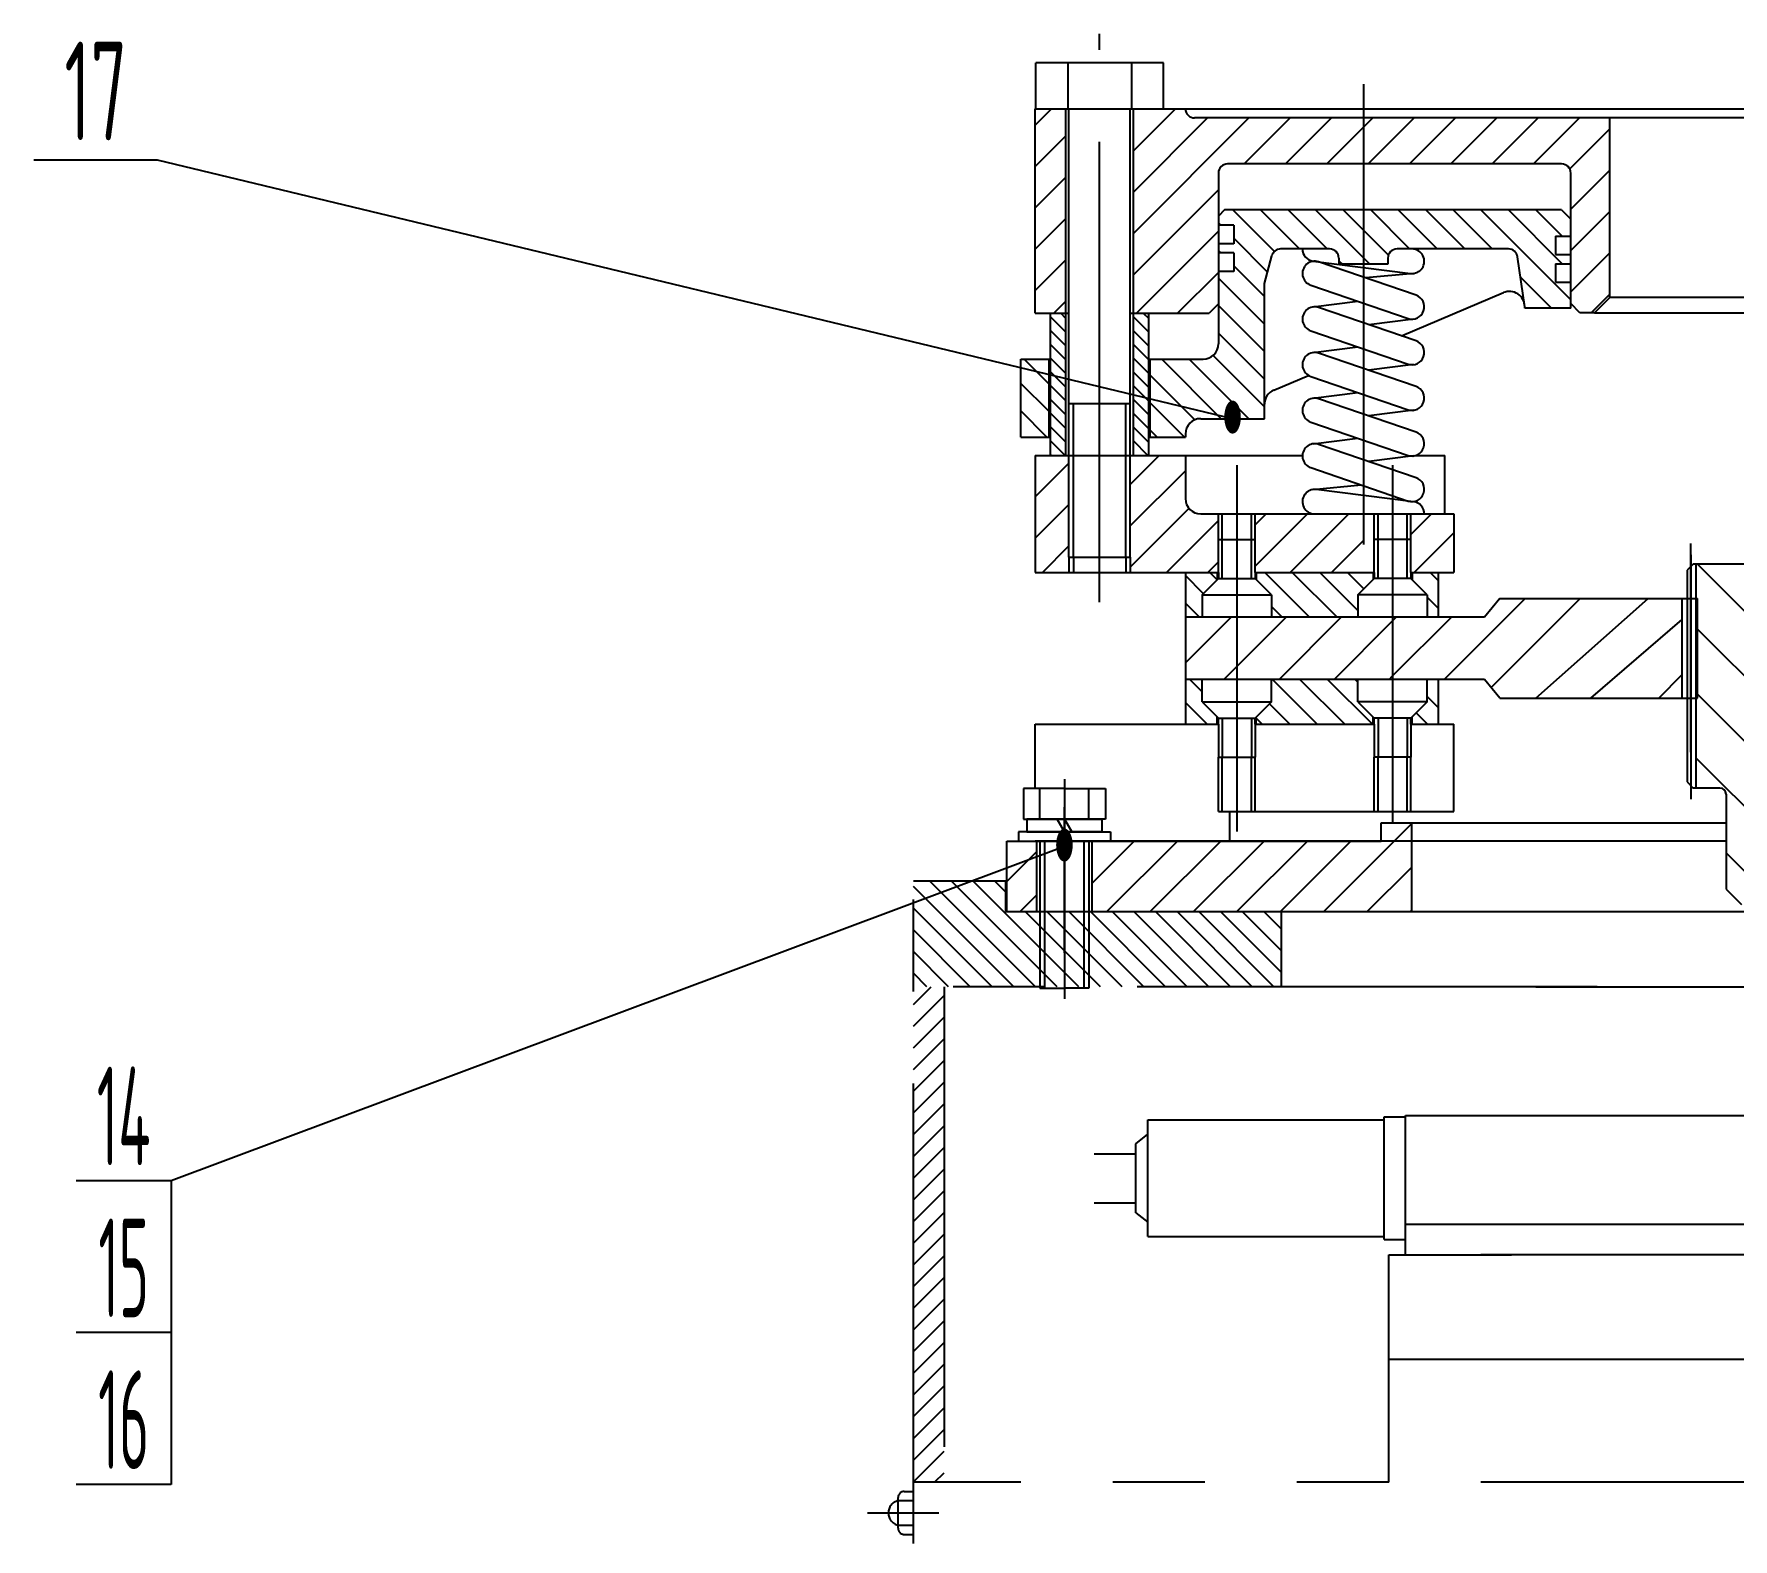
# Model space of a CAD drawing. Header units: millimetres. Extents: x -196 to 4844, y -195 to 3369.
# Drawn here: x 367 to 921, y 2257 to 2747 of the extents above; entities that cross this region are included whole.
import ezdxf
from ezdxf.enums import TextEntityAlignment as Align

# ---------------------------------------------------------------- set-up
doc = ezdxf.new("R2010")
doc.units = ezdxf.units.MM
doc.header["$LTSCALE"] = 120
doc.linetypes.add('G', pattern=[2, 1.25, -0.25, 0.25, -0.25])
doc.linetypes.add('K', pattern=[2.5, 1.25, -0.25, 0.25, -0.25, 0.25, -0.25])
for name, color, linetype in [('01', 7, 'Continuous'), ('02', 1, 'Continuous'), ('05', 4, 'G'), ('07', 6, 'K'), ('11', 3, 'Continuous'), ('LINE_PART', 7, 'Continuous'), ('SMPEN_HATCH', 6, 'Continuous')]:
    doc.layers.add(name, color=color, linetype=linetype)
doc.styles.get("Standard").update_dxf_attribs({"font": 'isocp', "width": 0.707, "bigfont": 'intecad.shx'})
pattern_1 = [(45, (-251.047, -988.63), (6.735192, -6.735192), [])]
pattern_2 = [(315, (-251.047, -988.63), (-4.490128, -4.490128), [])]

msp = doc.modelspace()

# ---------------------------------------------------------------- hatches: boundary and pattern name
at = {"layer": '02'}
h = msp.add_hatch(dxfattribs=at)
h.set_pattern_fill('ANSI31', color=256, scale=3, angle=90, style=0)
h.set_pattern_definition(pattern_1)
h.paths.add_polyline_path([(1284.2397, 2656.2227), (1274.2397, 2656.2227), (1274.2397, 2722.8527), (1284.2397, 2722.8527)])
h.paths.add_polyline_path([(1252.2397, 2656.2227), (1227.5147, 2656.2227), (1224.5147, 2659.2227), (1224.5147, 2701.8527, 0.41421356), (1221.5147, 2704.8527), (1177.2397, 2704.8527), (1177.2397, 2719.8527), (1232.2647, 2719.8527, 0.41421356), (1235.2647, 2722.8527), (1252.2397, 2722.8527)])
h.paths.add_polyline_path([(1177.2397, 2719.8527), (1177.2397, 2704.8527), (1112.6147, 2704.8527, 0.41421356), (1109.6147, 2701.8527), (1109.6147, 2659.3527), (1106.6147, 2656.3527), (1101.9147, 2656.3527), (1096.9147, 2661.3527), (1096.9147, 2719.8527)])
h.paths.add_polyline_path([(881.0147, 2661.3527), (876.0147, 2656.3527), (871.3147, 2656.3527), (868.3147, 2659.3527), (868.3147, 2701.8527, 0.41421356), (865.3147, 2704.8527), (800.6897, 2704.8527), (800.6897, 2719.8527), (881.0147, 2719.8527)])
h.paths.add_polyline_path([(745.6647, 2719.8527), (800.6897, 2719.8527), (800.6897, 2704.8527), (756.4147, 2704.8527, 0.41421356), (753.4147, 2701.8527), (753.4147, 2659.2227), (750.4147, 2656.2227), (725.6897, 2656.2227), (725.6897, 2722.8527), (742.6647, 2722.8527, 0.41421356)])
h.paths.add_polyline_path([(703.6897, 2656.2227), (693.6897, 2656.2227), (693.6897, 2722.8527), (703.6897, 2722.8527)])
h = msp.add_hatch(dxfattribs=at)
h.set_pattern_fill('ANSI31', color=256, scale=2, angle=180, style=0)
h.set_pattern_definition(pattern_2)
h.paths.add_polyline_path([(865.3147, 2689.8527), (868.3147, 2686.8527), (868.3147, 2681.3527), (863.3147, 2681.3527), (863.3147, 2675.3527), (868.3147, 2675.3527), (868.3147, 2672.3527), (863.3147, 2672.3527), (863.3147, 2666.3527), (868.3147, 2666.3527), (868.3147, 2657.8527), (853.3147, 2657.8527), (853.3147, 2658.2992, 0.07143738), (853.1127, 2659.7062), (850.9768, 2674.5791, 0.37302833), (848.0073, 2677.1527), (811.6897, 2677.1527, 0.41421356), (808.6897, 2674.1527), (808.6897, 2672.1527), (800.6897, 2672.1527), (800.6897, 2689.8527)])
h.paths.add_polyline_path([(800.6897, 2689.8527), (800.6897, 2672.1527), (792.6897, 2672.1527), (792.6897, 2674.1527, 0.41421356), (789.6897, 2677.1527), (773.7222, 2677.1527, 0.34009534), (770.8226, 2674.9225), (768.4147, 2665.8527), (768.4147, 2621.8227), (747.6647, 2621.8227, 0.41421356), (742.6647, 2616.8227), (742.6647, 2615.8227), (731.1897, 2615.8227), (731.1897, 2641.2227), (748.4147, 2641.2227, 0.41421356), (753.4147, 2646.2227), (753.4147, 2669.8527), (758.4147, 2669.8527), (758.4147, 2675.8527), (753.4147, 2675.8527), (753.4147, 2678.8527), (758.4147, 2678.8527), (758.4147, 2684.8527), (753.4147, 2684.8527), (753.4147, 2687.8527), (755.4147, 2689.8527)])
h.paths.add_polyline_path([(698.1897, 2641.2227), (698.1897, 2615.8227), (688.9647, 2615.8227), (688.9647, 2641.2227)])
h = msp.add_hatch(dxfattribs=at)
h.set_pattern_fill('ANSI31', color=256, angle=180, style=0)
h.set_pattern_definition([(315, (-251.047, -988.6303), (-2.245064, -2.245064), [])])
h.paths.add_polyline_path([(725.6897, 2656.2227), (730.6897, 2656.2227), (730.6897, 2609.8227), (725.6897, 2609.8227)])
h.paths.add_polyline_path([(703.6897, 2609.8227), (698.6897, 2609.8227), (698.6897, 2656.2227), (703.6897, 2656.2227)])
h = msp.add_hatch(dxfattribs=at)
h.set_pattern_fill('ANSI31', color=256, scale=3, angle=90, style=0)
h.set_pattern_definition(pattern_1)
h.paths.add_polyline_path([(1284.2397, 2571.7227), (1273.2397, 2571.7227), (1273.2397, 2576.7227), (1273.2397, 2609.8227), (1284.2397, 2609.8227)])
h.paths.add_polyline_path([(1235.2647, 2595.7727), (1235.2647, 2609.8227), (1253.2397, 2609.8227), (1253.2397, 2576.7227), (1253.2397, 2571.7227), (1224.5147, 2571.7227), (1224.5147, 2582.4227), (1224.5147, 2590.7727), (1230.2647, 2590.7727, 0.41421356)])
h.paths.add_polyline_path([(1212.5147, 2590.7727), (1212.5147, 2582.4227), (1212.5147, 2571.7227), (1177.2397, 2571.7227), (1177.2397, 2590.7727)])
h.paths.add_polyline_path([(1147.7147, 2590.7727), (1161.7147, 2590.7727), (1161.7147, 2582.4227), (1161.7147, 2571.7227), (1147.7147, 2571.7227)])
h.paths.add_polyline_path([(830.2147, 2571.7227), (816.2147, 2571.7227), (816.2147, 2582.4227), (816.2147, 2590.7727), (830.2147, 2590.7727)])
h.paths.add_polyline_path([(800.6897, 2590.7727), (800.6897, 2571.7227), (765.4147, 2571.7227), (765.4147, 2582.4227), (765.4147, 2590.7727)])
h.paths.add_polyline_path([(747.6647, 2590.7727), (753.4147, 2590.7727), (753.4147, 2582.4227), (753.4147, 2571.7227), (724.6897, 2571.7227), (724.6897, 2576.7227), (724.6897, 2609.8227), (742.6647, 2609.8227), (742.6647, 2595.7727, 0.41421356)])
h.paths.add_polyline_path([(704.6897, 2576.7227), (704.6897, 2571.7227), (693.6897, 2571.7227), (693.6897, 2609.8227), (704.6897, 2609.8227)])
h = msp.add_hatch(dxfattribs=at)
h.set_pattern_fill('ANSI31', color=256, scale=2, angle=180, style=0)
h.set_pattern_definition(pattern_2)
h.paths.add_polyline_path([(1235.2647, 2571.7227), (1235.2647, 2557.1082), (1229.822, 2557.1082), (1229.822, 2564.4155), (1224.8647, 2569.3727), (1224.8647, 2571.7227)])
h.paths.add_polyline_path([(1212.1647, 2571.7227), (1212.1647, 2569.3727), (1207.2075, 2564.4155), (1207.2075, 2557.1082), (1179.022, 2557.1082), (1179.022, 2564.4155), (1177.2397, 2566.1977), (1177.2397, 2571.7227)])
h.paths.add_polyline_path([(1152.7147, 2571.7227), (1161.3647, 2571.7227), (1161.3647, 2569.3727), (1156.4075, 2564.4155), (1156.4075, 2557.1082), (1152.7147, 2557.1082)])
h.paths.add_polyline_path([(825.2147, 2571.7227), (825.2147, 2557.1082), (821.522, 2557.1082), (821.522, 2564.4155), (816.5647, 2569.3727), (816.5647, 2571.7227)])
h.paths.add_polyline_path([(800.6897, 2571.7227), (800.6897, 2566.1977), (798.9075, 2564.4155), (798.9075, 2557.1082), (770.722, 2557.1082), (770.722, 2564.4155), (765.7647, 2569.3727), (765.7647, 2571.7227)])
h.paths.add_polyline_path([(748.1075, 2564.4155), (748.1075, 2557.1082), (742.6647, 2557.1082), (742.6647, 2571.7227), (753.0647, 2571.7227), (753.0647, 2569.3727)])
at = {"layer": '02', "linetype": 'Continuous'}
h = msp.add_hatch(dxfattribs=at)
h.set_pattern_fill('_USER', color=1, scale=15, angle=45, style=0, pattern_type=0)
h.set_pattern_definition([(135, (1977.93, 0), (10.6066, 10.6066), [])])
h.paths.add_polyline_path([(909.6822, 2563.1832), (909.1336, 2563.1832), (909.1336, 2574.4227), (923.4647, 2574.4227), (925.4647, 2572.4227), (925.4647, 2558.9975, 0.41556472), (927.0468, 2557.4227), (934.3992, 2557.4227), (934.3992, 2474.6227), (934.1147, 2474.6227, 0.41421356), (932.6147, 2473.1227), (932.6147, 2464.9227), (931.1147, 2463.4227), (923.9647, 2463.4227), (918.9647, 2468.4227), (918.9647, 2499.4227, 0.41421356), (916.9647, 2501.4227), (909.1336, 2501.4227), (909.1336, 2530.7622), (909.6822, 2530.7622)])
h.paths.add_polyline_path([(1043.5303, 2557.4227), (1050.8827, 2557.4227, 0.41556472), (1052.4647, 2558.9975), (1052.4647, 2572.4227), (1054.4647, 2574.4227), (1068.7959, 2574.4227), (1068.7959, 2563.1832), (1068.2472, 2563.1832), (1068.2472, 2530.7622), (1068.7959, 2530.7622), (1068.7959, 2501.4227), (1060.9647, 2501.4227, 0.41421356), (1058.9647, 2499.4227), (1058.9647, 2468.4227), (1053.9647, 2463.4227), (1046.8147, 2463.4227), (1045.3147, 2464.9227), (1045.3147, 2473.1227, 0.41421356), (1043.8147, 2474.6227), (1043.5303, 2474.6227)])
at = {"layer": '02'}
h = msp.add_hatch(dxfattribs=at)
h.set_pattern_fill('ANSI31', color=256, scale=2, angle=180, style=0)
h.set_pattern_definition([(315, (-251.047, -904.272), (-4.490128, -4.490128), [])])
h.paths.add_polyline_path([(1224.8647, 2522.2227), (1224.8647, 2524.5727), (1229.822, 2529.53), (1229.822, 2536.8372), (1235.2647, 2536.8372), (1235.2647, 2522.2227)])
h.paths.add_polyline_path([(1174.0647, 2522.2227), (1174.0647, 2524.5727), (1179.022, 2529.53), (1179.022, 2536.8372), (1207.2075, 2536.8372), (1207.2075, 2529.53), (1212.1647, 2524.5727), (1212.1647, 2522.2227)])
h.paths.add_polyline_path([(1161.3647, 2524.5727), (1161.3647, 2522.2227), (1152.7147, 2522.2227), (1152.7147, 2536.8372), (1156.4075, 2536.8372), (1156.4075, 2529.53)])
h.paths.add_polyline_path([(798.9075, 2536.8372), (798.9075, 2529.53), (803.8647, 2524.5727), (803.8647, 2522.2227), (765.7647, 2522.2227), (765.7647, 2524.5727), (770.722, 2529.53), (770.722, 2536.8372)])
h.paths.add_polyline_path([(753.0647, 2524.5727), (753.0647, 2522.2227), (742.6647, 2522.2227), (742.6647, 2536.8372), (748.1075, 2536.8372), (748.1075, 2529.53)])
h.paths.add_polyline_path([(816.5647, 2522.2227), (816.5647, 2524.5727), (821.522, 2529.53), (821.522, 2536.8372), (825.2147, 2536.8372), (825.2147, 2522.2227)])
at = {"layer": '02', "linetype": 'Continuous'}
h = msp.add_hatch(dxfattribs=at)
h.set_pattern_fill('ANSI31', color=1, scale=80, angle=90, style=0)
h.set_pattern_definition([(45, (509.805, 1518.477), (7.07107, -7.07107), [])])
h.paths.add_polyline_path([(1293.4647, 2484.1227), (1293.4647, 2461.1227), (1219.2147, 2461.1227), (1219.2147, 2484.1227)])
h.paths.add_polyline_path([(1203.2147, 2484.1227), (1203.2147, 2461.1227), (1161.4647, 2461.1227), (1161.4647, 2490.1227), (1171.4647, 2490.1227), (1171.4647, 2484.1227)])
h.paths.add_polyline_path([(1219.2147, 2484.1227), (1219.2147, 2461.1227), (1217.6147, 2461.1227), (1217.6147, 2484.1227)])
h.paths.add_polyline_path([(1204.8147, 2484.1227), (1204.8147, 2461.1227), (1203.2147, 2461.1227), (1203.2147, 2484.1227)])
h.paths.add_polyline_path([(806.4647, 2484.1227), (806.4647, 2490.1227), (816.4647, 2490.1227), (816.4647, 2461.1227), (712.2147, 2461.1227), (712.2147, 2484.1227)])
h.paths.add_polyline_path([(694.2147, 2484.1227), (694.2147, 2461.1227), (684.4647, 2461.1227), (684.4647, 2484.1227)])

# ---------------------------------------------------------------- linework, layer by layer
at = {"layer": '01'}
for p, q in [((735.4743, 2737.8527), (693.9051, 2737.8527)), ((693.9051, 2722.8527), (693.9051, 2737.8527)), ((704.2974, 2737.8527), (704.2974, 2722.8527)), ((725.082, 2737.8527), (725.082, 2722.8527)), ((735.4743, 2722.8527), (735.4743, 2737.8527)), ((693.9051, 2722.8527), (735.4743, 2722.8527)), ((742.6647, 2722.8527), (742.6647, 2722.8527)), ((817.1409, 2669.1382), (801.4467, 2667.6836)), ((784.3147, 2658.2453), (798.9358, 2660.0873)), ((1096.9147, 2661.3527), (881.0147, 2661.3527)), ((817.0647, 2654.3081), (802.4437, 2652.4661)), ((876.0147, 2656.3527), (1101.9147, 2656.3527)), ((784.3147, 2643.3693), (798.9358, 2645.2113)), ((817.0647, 2639.4321), (802.4437, 2637.5901)), ((704.6897, 2626.7227), (724.6897, 2626.7227)), ((784.3147, 2628.4933), (798.9358, 2630.3353)), ((817.0647, 2624.5561), (802.4437, 2622.7141)), ((784.3147, 2613.6173), (798.9358, 2615.4593)), ((817.0647, 2609.6801), (802.4437, 2607.8381)), ((784.2386, 2598.7872), (799.9327, 2600.2418)), ((817.0647, 2594.7413), (785.3147, 2598.7413)), ((753.4147, 2582.4227), (765.4147, 2582.4227)), ((816.2147, 2582.4227), (804.2147, 2582.4227)), ((704.6897, 2576.7227), (724.6897, 2576.7227)), ((753.4147, 2511.5227), (765.4147, 2511.5227)), ((816.2147, 2511.5227), (804.2147, 2511.5227)), ((703.2147, 2501.2227), (689.8397, 2501.2227)), ((689.8397, 2501.2227), (689.8397, 2491.2227)), ((695.2147, 2491.2227), (695.2147, 2501.2227)), ((703.2147, 2501.2227), (716.5897, 2501.2227)), ((711.2147, 2491.2227), (711.2147, 2501.2227)), ((716.5897, 2501.2227), (716.5897, 2491.2227)), ((689.8397, 2491.2227), (703.2147, 2491.2227)), ((691.0147, 2491.2227), (691.0147, 2487.1227)), ((703.2147, 2491.2227), (691.0147, 2491.2227)), ((703.2147, 2487.1227), (700.8476, 2491.2227)), ((716.5897, 2491.2227), (703.2147, 2491.2227)), ((703.2147, 2491.2227), (705.5819, 2487.1227)), ((703.2147, 2491.2227), (715.4147, 2491.2227)), ((715.4147, 2491.2227), (715.4147, 2487.1227)), ((806.4647, 2484.1227), (806.4647, 2490.1227)), ((816.4647, 2461.1227), (816.4647, 2490.1227)), ((684.4647, 2461.1227), (684.4647, 2484.1227)), ((688.2147, 2487.1227), (688.2147, 2484.1227)), ((703.2147, 2487.1227), (688.2147, 2487.1227)), ((688.2147, 2484.1227), (703.2147, 2484.1227)), ((691.0147, 2487.1227), (703.2147, 2487.1227)), ((695.2147, 2484.1227), (695.2147, 2436.2227)), ((715.4147, 2487.1227), (703.2147, 2487.1227)), ((703.2147, 2487.1227), (718.2147, 2487.1227)), ((718.2147, 2484.1227), (703.2147, 2484.1227)), ((711.2147, 2484.1227), (711.2147, 2436.2227)), ((718.2147, 2487.1227), (718.2147, 2484.1227)), ((695.2147, 2436.2227), (703.2147, 2436.2227)), ((711.2147, 2436.2227), (703.2147, 2436.2227))]:
    msp.add_line(p, q, dxfattribs=at)
at = {"layer": '01', "color": 7, "linetype": 'Continuous'}
for p, q in [((693.6897, 2722.8527), (1284.2397, 2722.8527)), ((693.6897, 2656.2227), (693.6897, 2722.8527)), ((703.6897, 2656.2227), (703.6897, 2722.8527)), ((704.6897, 2576.7227), (704.6897, 2722.8527)), ((724.6897, 2576.7227), (724.6897, 2722.8527)), ((725.6897, 2656.2227), (725.6897, 2722.8527)), ((1232.2647, 2719.8527), (745.6647, 2719.8527)), ((881.0147, 2661.3527), (881.0147, 2719.8527)), ((865.3147, 2704.8527), (756.4147, 2704.8527)), ((753.4147, 2701.8527), (753.4147, 2646.2227)), ((868.3147, 2657.8527), (868.3147, 2701.8527)), ((755.4147, 2689.8527), (753.4147, 2687.8527)), ((865.3147, 2689.8527), (755.4147, 2689.8527)), ((865.3147, 2689.8527), (868.3147, 2686.8527)), ((758.4147, 2684.8527), (753.4147, 2684.8527)), ((758.4147, 2684.8527), (758.4147, 2678.8527)), ((863.3147, 2681.3527), (863.3147, 2675.3527)), ((863.3147, 2681.3527), (868.3147, 2681.3527)), ((758.4147, 2678.8527), (753.4147, 2678.8527)), ((758.4147, 2675.8527), (753.4147, 2675.8527)), ((758.4147, 2675.8527), (758.4147, 2669.8527)), ((789.6897, 2677.1527), (773.7222, 2677.1527)), ((848.0073, 2677.1527), (811.6897, 2677.1527)), ((768.4147, 2665.8527), (770.8226, 2674.9225)), ((784.3147, 2673.1841), (816.0647, 2669.1841)), ((817.861, 2662.0608), (786.111, 2672.9368)), ((792.6897, 2674.1527), (792.6897, 2672.1527)), ((808.6897, 2672.1527), (792.6897, 2672.1527)), ((808.6897, 2674.1527), (808.6897, 2672.1527)), ((853.3147, 2658.2992), (850.9768, 2674.5791)), ((863.3147, 2675.3527), (868.3147, 2675.3527)), ((863.3147, 2672.3527), (863.3147, 2666.3527)), ((863.3147, 2672.3527), (868.3147, 2672.3527)), ((758.4147, 2669.8527), (753.4147, 2669.8527)), ((768.4147, 2621.8227), (768.4147, 2665.8527)), ((783.5185, 2665.3686), (815.2685, 2654.4926)), ((863.3147, 2666.3527), (868.3147, 2666.3527)), ((753.4147, 2659.2227), (750.4147, 2656.2227)), ((813.1384, 2648.8026), (846.3614, 2662.9019)), ((871.3147, 2656.3527), (868.3147, 2659.3527)), ((881.0147, 2661.3527), (876.0147, 2656.3527)), ((693.6897, 2656.2227), (704.6897, 2656.2227)), ((698.6897, 2609.8227), (698.6897, 2656.2227)), ((703.6897, 2609.8227), (703.6897, 2656.2227)), ((724.6897, 2656.2227), (750.4147, 2656.2227)), ((725.6897, 2609.8227), (725.6897, 2656.2227)), ((730.6897, 2609.8227), (730.6897, 2656.2227)), ((817.861, 2647.1848), (786.111, 2658.0608)), ((853.3147, 2657.8527), (853.3147, 2658.2992)), ((868.3147, 2657.8527), (853.3147, 2657.8527)), ((876.0147, 2656.3527), (871.3147, 2656.3527)), ((783.5185, 2650.4926), (815.2685, 2639.6166)), ((817.861, 2632.3088), (786.111, 2643.1848)), ((688.9647, 2615.8227), (688.9647, 2641.2227)), ((688.9647, 2641.2227), (698.6897, 2641.2227)), ((698.1897, 2615.8227), (698.1897, 2641.2227)), ((730.6897, 2641.2227), (748.4147, 2641.2227)), ((731.1897, 2615.8227), (731.1897, 2641.2227)), ((771.4614, 2631.1157), (782.8175, 2635.935)), ((783.5185, 2635.6166), (815.2685, 2624.7406)), ((817.861, 2617.4328), (786.111, 2628.3088)), ((747.6647, 2621.8227), (768.4147, 2621.8227)), ((783.5185, 2620.7406), (815.2685, 2609.8646)), ((688.9647, 2615.8227), (698.6897, 2615.8227)), ((730.6897, 2615.8227), (742.6647, 2615.8227)), ((742.6647, 2616.8227), (742.6647, 2615.8227)), ((693.6897, 2609.8227), (780.8185, 2609.8227)), ((693.6897, 2609.8227), (693.6897, 2571.7227)), ((742.6647, 2609.8227), (742.6647, 2595.7727)), ((817.861, 2602.5568), (786.111, 2613.4328)), ((817.7317, 2609.8227), (827.2147, 2609.8227)), ((827.2147, 2590.7727), (827.2147, 2609.8227)), ((783.5185, 2605.8646), (815.2685, 2594.9886)), ((747.6647, 2590.7727), (830.2147, 2590.7727)), ((754.6647, 2582.4227), (754.6647, 2590.7727)), ((764.1647, 2582.4227), (764.1647, 2590.7727)), ((805.4647, 2582.4227), (805.4647, 2590.7727)), ((814.9647, 2582.4227), (814.9647, 2590.7727)), ((830.2147, 2590.7727), (830.2147, 2571.7227)), ((753.4147, 2571.7227), (753.4147, 2582.4227)), ((765.4147, 2571.7227), (765.4147, 2582.4227)), ((804.2147, 2571.7227), (804.2147, 2582.4227)), ((816.2147, 2571.7227), (816.2147, 2582.4227)), ((706.1897, 2576.7227), (706.1897, 2571.7227)), ((723.1897, 2576.7227), (723.1897, 2571.7227)), ((693.6897, 2571.7227), (753.4147, 2571.7227)), ((693.6897, 2571.7227), (753.4147, 2571.7227)), ((742.6647, 2571.7227), (742.6647, 2536.8372)), ((753.0647, 2571.7227), (753.0647, 2569.3727)), ((753.4147, 2571.7227), (753.4147, 2569.7227)), ((765.4147, 2571.7227), (804.2147, 2571.7227)), ((765.4147, 2571.7227), (804.2147, 2571.7227)), ((765.4147, 2571.7227), (804.2147, 2571.7227)), ((765.4147, 2571.7227), (765.4147, 2569.7227)), ((765.7647, 2571.7227), (765.7647, 2569.3727)), ((803.8647, 2571.7227), (803.8647, 2569.3727)), ((804.2147, 2571.7227), (804.2147, 2569.7227)), ((816.2147, 2571.7227), (830.2147, 2571.7227)), ((816.2147, 2571.7227), (816.2147, 2569.7227)), ((816.5647, 2571.7227), (816.5647, 2569.3727)), ((825.2147, 2557.1082), (825.2147, 2571.7227)), ((908.2126, 2574.4227), (906.2126, 2572.4227)), ((906.2126, 2572.4227), (906.2126, 2503.4227)), ((988.9647, 2574.4227), (908.2126, 2574.4227)), ((909.1336, 2574.4227, 0), (909.1336, 2501.4227, 0)), ((748.1075, 2564.4155), (753.4147, 2569.7227)), ((753.4147, 2569.7227), (765.4147, 2569.7227)), ((770.722, 2564.4155), (765.4147, 2569.7227)), ((798.9075, 2564.4155), (804.2147, 2569.7227)), ((816.2147, 2569.7227), (804.2147, 2569.7227)), ((821.522, 2564.4155), (816.2147, 2569.7227)), ((748.1075, 2564.4155), (770.722, 2564.4155)), ((748.1075, 2564.4155), (748.1075, 2557.1082)), ((770.722, 2564.4155), (770.722, 2557.1082)), ((798.9075, 2564.4155), (798.9075, 2557.1082)), ((821.522, 2564.4155), (798.9075, 2564.4155)), ((821.522, 2564.4155), (821.522, 2557.1082)), ((845.2147, 2563.1832), (840.2147, 2557.1082)), ((845.2147, 2563.1832), (909.6822, 2563.1832)), ((845.2147, 2563.1832), (909.6822, 2563.1832)), ((904.6822, 2530.7622), (904.6822, 2563.1832)), ((909.6822, 2530.7622), (909.6822, 2563.1832)), ((840.2147, 2557.1082), (742.6647, 2557.1082)), ((742.6647, 2536.8372), (742.6647, 2522.2227)), ((840.2147, 2536.8372), (742.6647, 2536.8372)), ((748.1075, 2529.53), (748.1075, 2536.8372)), ((770.722, 2529.53), (770.722, 2536.8372)), ((798.9075, 2529.53), (798.9075, 2536.8372)), ((821.522, 2529.53), (821.522, 2536.8372)), ((825.2147, 2522.2227), (825.2147, 2536.8372)), ((845.2147, 2530.7622), (840.2147, 2536.8372)), ((748.1075, 2529.53), (770.722, 2529.53)), ((748.1075, 2529.53), (753.4147, 2524.2227)), ((770.722, 2529.53), (765.4147, 2524.2227)), ((821.522, 2529.53), (798.9075, 2529.53)), ((798.9075, 2529.53), (804.2147, 2524.2227)), ((821.522, 2529.53), (816.2147, 2524.2227)), ((845.2147, 2530.7622), (909.6822, 2530.7622)), ((845.2147, 2530.7622), (909.6822, 2530.7622)), ((693.6897, 2522.2227), (753.4147, 2522.2227)), ((693.6897, 2501.2227), (693.6897, 2522.2227)), ((753.0647, 2522.2227), (753.0647, 2524.5727)), ((753.4147, 2522.2227), (753.4147, 2524.2227)), ((753.4147, 2524.2227), (765.4147, 2524.2227)), ((753.4147, 2522.2227), (753.4147, 2511.5227)), ((765.4147, 2522.2227), (765.4147, 2524.2227)), ((765.4147, 2522.2227), (804.2147, 2522.2227)), ((765.4147, 2522.2227), (765.4147, 2511.5227)), ((765.7647, 2522.2227), (765.7647, 2524.5727)), ((803.8647, 2522.2227), (803.8647, 2524.5727)), ((804.2147, 2522.2227), (804.2147, 2524.2227)), ((816.2147, 2524.2227), (804.2147, 2524.2227)), ((804.2147, 2522.2227), (804.2147, 2511.5227)), ((816.2147, 2522.2227), (816.2147, 2524.2227)), ((816.2147, 2522.2227), (830.2147, 2522.2227)), ((816.2147, 2522.2227), (816.2147, 2511.5227)), ((816.5647, 2522.2227), (816.5647, 2524.5727)), ((830.2147, 2493.7227), (830.2147, 2522.2227)), ((754.6647, 2493.7227), (754.6647, 2511.5227)), ((764.1647, 2493.7227), (764.1647, 2511.5227)), ((805.4647, 2493.7227), (805.4647, 2511.5227)), ((814.9647, 2493.7227), (814.9647, 2511.5227)), ((906.2125, 2503.4227), (908.2125, 2501.4227)), ((916.9647, 2501.4227), (908.2125, 2501.4227)), ((918.9647, 2499.4227), (918.9647, 2468.4227)), ((753.4147, 2493.7227), (830.2147, 2493.7227)), ((757.1897, 2484.1227), (757.1897, 2493.7227)), ((806.4647, 2490.1227), (918.9647, 2490.1227)), ((684.4647, 2484.1227), (806.4647, 2484.1227)), ((918.9647, 2484.1227), (693.6897, 2484.1227)), ((694.2147, 2461.1227), (694.2147, 2484.1227)), ((712.2147, 2461.1227), (712.2147, 2484.1227)), ((918.9647, 2468.4227), (923.9647, 2463.4227)), ((684.4647, 2461.1227), (695.2147, 2461.1227)), ((684.4647, 2461.1227), (695.2147, 2461.1227)), ((711.2147, 2461.1227), (934.9647, 2461.1227)), ((711.2147, 2461.1227), (988.9647, 2461.1227))]:
    msp.add_line(p, q, dxfattribs=at)
at = {"layer": '01'}
for centre, radius, start, end in [((745.6647, 2722.8527), 3, 180, 270), ((789.6897, 2674.1527), 3, 0, 90), ((748.4147, 2646.2227), 5, 270, 0), ((816.5647, 2628.5247), 4, 251.091043, 71.091043), ((816.5647, 2613.6487), 4, 251.091043, 71.091043), ((784.8147, 2609.6487), 4, 71.091043, 251.091043), ((784.8147, 2594.7727), 4, 82.819465, 270), ((816.5647, 2598.7727), 4, 251.091043, 71.091043), ((816.5647, 2590.7727), 4, 0, 82.819465)]:
    msp.add_arc(centre, radius, start, end, dxfattribs=at)
at = {"layer": '01', "color": 7, "linetype": 'Continuous'}
for centre, radius, start, end in [((756.4147, 2701.8527), 3, 90, 180), ((865.3147, 2701.8527), 3, 0, 90), ((773.7222, 2674.1527), 3, 90, 165.131719), ((784.8147, 2677.1527), 4, 180, 262.819465), ((811.6897, 2674.1527), 3, 90, 180), ((816.5647, 2673.1527), 4, 262.819465, 90), ((848.0073, 2674.1527), 3, 8.172238, 90), ((784.8147, 2669.1527), 4, 71.091043, 251.091043), ((816.5647, 2658.2767), 4, 251.091043, 71.091043), ((848.3147, 2658.2992), 5, 0, 112.995476), ((784.8147, 2654.2767), 4, 71.091043, 251.091043), ((784.8147, 2639.4007), 4, 71.091043, 251.091043), ((816.5647, 2643.4007), 4, 251.091043, 71.091043), ((773.4147, 2626.513), 5, 112.995476, 180), ((784.8147, 2624.5247), 4, 71.091043, 251.091043), ((747.6647, 2616.8227), 5, 90, 180), ((747.6647, 2595.7727), 5, 180, 270), ((916.9647, 2499.4227), 2, 0, 90)]:
    msp.add_arc(centre, radius, start, end, dxfattribs=at)
at = {"layer": '02'}
for p, q in [((407.5376, 2706.0666), (367.2376, 2706.0666)), ((758.0397, 2621.8227), (407.5376, 2706.0666)), ((827.0619, 2536.8372), (853.4079, 2563.1832)), ((842.3853, 2534.2), (871.3684, 2563.1832)), ((856.908, 2530.7622), (893.5464, 2563.1832)), ((742.6647, 2542.2426), (757.5304, 2557.1082)), ((759.4147, 2541.032), (775.4909, 2557.1082)), ((773.1804, 2536.8372), (793.4514, 2557.1082)), ((791.1409, 2536.8372), (810.2147, 2555.911)), ((810.2147, 2555.911), (811.4119, 2557.1082)), ((810.2147, 2537.9505), (829.3724, 2557.1082)), ((874.8685, 2530.7622), (904.6822, 2556.3585)), ((755.2199, 2536.8372), (759.4147, 2541.032)), ((809.1014, 2536.8372), (810.2147, 2537.9505)), ((897.0465, 2530.7622), (904.6822, 2538.3979)), ((703.2147, 2482.3111), (411.9749, 2373.4197)), ((696.8147, 2436.2227), (696.8147, 2484.1227)), ((709.6147, 2436.2227), (709.6147, 2484.1227)), ((411.9749, 2373.4197), (380.9749, 2373.4197)), ((411.9749, 2373.4197), (411.9749, 2323.9222)), ((411.9749, 2323.9222), (380.9749, 2323.9222)), ((411.9749, 2323.9222), (411.9749, 2274.4247)), ((411.9749, 2274.4247), (380.9749, 2274.4247))]:
    msp.add_line(p, q, dxfattribs=at)
at = {"layer": '02', "color": 1, "linetype": 'Continuous'}
for p, q in [((706.1897, 2576.7227), (706.1897, 2626.7227)), ((723.1897, 2576.7227), (723.1897, 2626.7227)), ((753.4147, 2582.4227), (753.4147, 2590.7727)), ((765.4147, 2582.4227), (765.4147, 2590.7727)), ((804.2147, 2582.4227), (804.2147, 2590.7727)), ((816.2147, 2582.4227), (816.2147, 2590.7727)), ((754.6647, 2569.7227), (754.6647, 2582.4227)), ((764.1647, 2569.7227), (764.1647, 2582.4227)), ((805.4647, 2569.7227), (805.4647, 2582.4227)), ((814.9647, 2569.7227), (814.9647, 2582.4227)), ((704.6897, 2576.7227), (704.6897, 2571.7227)), ((724.6897, 2576.7227), (724.6897, 2571.7227)), ((754.6647, 2524.2227), (754.6647, 2511.5227)), ((764.1647, 2524.2227), (764.1647, 2511.5227)), ((805.4647, 2524.2227), (805.4647, 2511.5227)), ((814.9647, 2524.2227), (814.9647, 2511.5227)), ((753.4147, 2493.7227), (753.4147, 2511.5227)), ((765.4147, 2493.7227), (765.4147, 2511.5227)), ((804.2147, 2493.7227), (804.2147, 2511.5227)), ((816.2147, 2493.7227), (816.2147, 2511.5227))]:
    msp.add_line(p, q, dxfattribs=at)
at = {"layer": '05'}
for p, q in [((714.6897, 2562.0546), (714.6897, 2747.2238)), ((907.4572, 2513.0743), (907.4572, 2581.1163)), ((703.2147, 2504.2877), (703.2147, 2432.6738)), ((703.2147, 2493.3194), (703.2147, 2485.027)), ((703.2147, 2489.1748), (703.2147, 2482.3111))]:
    msp.add_line(p, q, dxfattribs=at)
at = {"layer": '05', "color": 4, "linetype": 'G'}
for p, q in [((800.6897, 2730.8285), (800.6897, 2556.3965)), ((759.4147, 2606.6627), (759.4147, 2487.2827)), ((810.2147, 2606.6627), (810.2147, 2490.1227)), ((907.4572, 2577.4466), (907.4572, 2497.7855)), ((703.2147, 2447.7405), (703.2147, 2495.1566))]:
    msp.add_line(p, q, dxfattribs=at)
at = {"layer": '07', "color": 6, "linetype": 'K'}
for p, q in [((653.9647, 2255.1227), (653.9647, 2471.1227)), ((653.9647, 2471.1227), (684.4647, 2471.1227)), ((693.7459, 2436.6227), (659.2459, 2471.1227)), ((700.8169, 2436.6227), (666.3169, 2471.1227)), ((683.9647, 2471.1227), (683.9647, 2461.1227)), ((686.6748, 2436.6227), (653.9647, 2469.3328)), ((679.6037, 2436.6227), (653.9647, 2462.2617)), ((683.9647, 2461.1227), (684.4647, 2461.1227)), ((695.2147, 2461.1227), (711.2147, 2461.1227)), ((750.3144, 2436.6227), (725.8144, 2461.1227)), ((757.3855, 2436.6227), (732.8855, 2461.1227)), ((764.4565, 2436.6227), (739.9565, 2461.1227)), ((771.5276, 2436.6227), (747.0276, 2461.1227)), ((773.9647, 2441.2567), (754.0987, 2461.1227)), ((773.9647, 2436.6227), (773.9647, 2461.1227)), ((672.5327, 2436.6227), (653.9647, 2455.1906)), ((665.4616, 2436.6227), (653.9647, 2448.1196)), ((658.3905, 2436.6227), (653.9647, 2441.0485)), ((876.9647, 2436.6227), (653.9647, 2436.6227)), ((653.9647, 2430.8585), (659.729, 2436.6227)), ((653.9647, 2423.7874), (663.9647, 2433.7874)), ((663.9647, 2436.6227), (663.9647, 2275.1227)), ((856.9611, 2436.6227), (931.9647, 2436.6227)), ((653.9647, 2416.7163), (663.9647, 2426.7163)), ((653.9647, 2409.6453), (663.9647, 2419.6453)), ((653.9647, 2402.5742), (663.9647, 2412.5742)), ((653.9647, 2395.5031), (663.9647, 2405.5031)), ((653.9647, 2388.4321), (663.9647, 2398.4321)), ((730.4647, 2355.2229), (730.4647, 2393.2229)), ((730.4647, 2393.2229), (807.4647, 2393.2229)), ((807.4647, 2354.2229), (807.4647, 2394.2229)), ((807.4647, 2394.2229), (814.4647, 2394.2229)), ((814.4647, 2394.7229), (988.9647, 2394.7229)), ((814.4647, 2349.2229), (814.4647, 2394.7229)), ((653.9647, 2381.361), (663.9647, 2391.361)), ((726.4647, 2385.4729), (730.4647, 2388.5521)), ((653.9647, 2374.2899), (663.9647, 2384.2899)), ((712.939, 2382.2229), (726.4647, 2382.2229)), ((726.4647, 2362.9729), (726.4647, 2385.4729)), ((653.9647, 2367.2189), (663.9647, 2377.2189)), ((653.9647, 2360.1478), (663.9647, 2370.1478)), ((712.939, 2366.2229), (726.4647, 2366.2229)), ((653.9647, 2353.0767), (663.9647, 2363.0767)), ((726.4647, 2362.9729), (730.4647, 2359.8937)), ((653.9647, 2346.0057), (663.9647, 2356.0057)), ((730.4647, 2355.2229), (807.4647, 2355.2229)), ((814.4647, 2359.2229), (1145.8647, 2359.2229)), ((653.9647, 2338.9346), (663.9647, 2348.9346)), ((807.4647, 2354.2229), (814.4647, 2354.2229)), ((988.9647, 2349.2229), (808.9647, 2349.2229)), ((808.9647, 2275.1227), (808.9647, 2349.2229)), ((808.9647, 2349.2229), (848.9647, 2349.2229)), ((814.4647, 2349.2229), (848.9647, 2349.2229)), ((653.9647, 2331.8635), (663.9647, 2341.8635)), ((653.9647, 2324.7925), (663.9647, 2334.7925)), ((653.9647, 2317.7214), (663.9647, 2327.7214)), ((653.9647, 2310.6503), (663.9647, 2320.6503)), ((653.9647, 2303.5793), (663.9647, 2313.5793)), ((808.9647, 2315.2229), (1168.9647, 2315.2229)), ((653.9647, 2296.5082), (663.9647, 2306.5082)), ((653.9647, 2289.4371), (663.9647, 2299.4371)), ((653.9647, 2282.3661), (663.9647, 2292.3661)), ((653.9647, 2275.295), (663.9647, 2285.295)), ((660.8635, 2275.1227), (663.9647, 2278.2239)), ((650.9647, 2272.1227), (653.9647, 2272.1227)), ((988.9647, 2275.1227), (653.9647, 2275.1227)), ((648.9647, 2260.1227), (648.9647, 2270.1227)), ((648.9647, 2269.1227), (653.9647, 2269.1227)), ((638.9647, 2265.1227), (662.2764, 2265.1227)), ((648.9647, 2261.1227), (653.9647, 2261.1227)), ((650.9647, 2258.1227), (653.9647, 2258.1227))]:
    msp.add_line(p, q, dxfattribs=at)
for centre, radius, start, end in [((650.9647, 2270.1227), 2, 90, 180), ((649.911, 2265.1227), 4.1104, 103.310153, 256.689847), ((650.9647, 2260.1227), 2, 180, 270)]:
    msp.add_arc(centre, radius, start, end, dxfattribs=at)
msp.add_point((814.4647, 2349.2229), dxfattribs=at)
at = {"layer": '11', "color": 3, "linetype": 'Continuous'}
msp.add_line((816.0543, 2461.1227), (816.4647, 2461.5331), dxfattribs=at)
at = {"layer": 'LINE_PART'}
for p, q in [((684.4647, 2461.1227), (695.2147, 2461.1227)), ((711.2147, 2461.1227), (934.9647, 2461.1227))]:
    msp.add_line(p, q, dxfattribs=at)
at = {"layer": 'SMPEN_HATCH'}
for p, q in [((707.888, 2436.6227), (673.388, 2471.1227)), ((683.9647, 2467.617), (680.4591, 2471.1227)), ((714.9591, 2436.6227), (690.4591, 2461.1227)), ((722.0301, 2436.6227), (697.5301, 2461.1227)), ((729.1012, 2436.6227), (704.6012, 2461.1227)), ((736.1723, 2436.6227), (711.6723, 2461.1227)), ((743.2433, 2436.6227), (718.7433, 2461.1227)), ((773.9647, 2448.3277), (761.1698, 2461.1227)), ((773.9647, 2455.3988), (768.2408, 2461.1227))]:
    msp.add_line(p, q, dxfattribs=at)

# ---------------------------------------------------------------- texts
at = {"layer": '02', "width": 0.605172}
for p, p2 in [((755.0397, 2616.8227), (761.0397, 2616.8227)), ((700.2147, 2477.3111), (706.2147, 2477.3111))]:
    msp.add_text('\\M+5A1F1', height=10, dxfattribs=at).set_placement(p, p2, align=Align.FIT)
at = {"layer": '11'}
for s, width, p, p2 in [('17', 0.606, (377.1517, 2712.5666), (397.6236, 2712.5666)), ('14', 0.47291, (387.7262, 2378.4197), (405.2236, 2378.4197)), ('15', 0.469102, (388.2387, 2328.9222), (404.7111, 2328.9222)), ('16', 0.469659, (388.1671, 2279.4247), (404.7827, 2279.4247))]:
    msp.add_text(s, height=32.17336, dxfattribs=dict(at, width=width)).set_placement(p, p2, align=Align.FIT)

doc.saveas('drawing.dxf')
